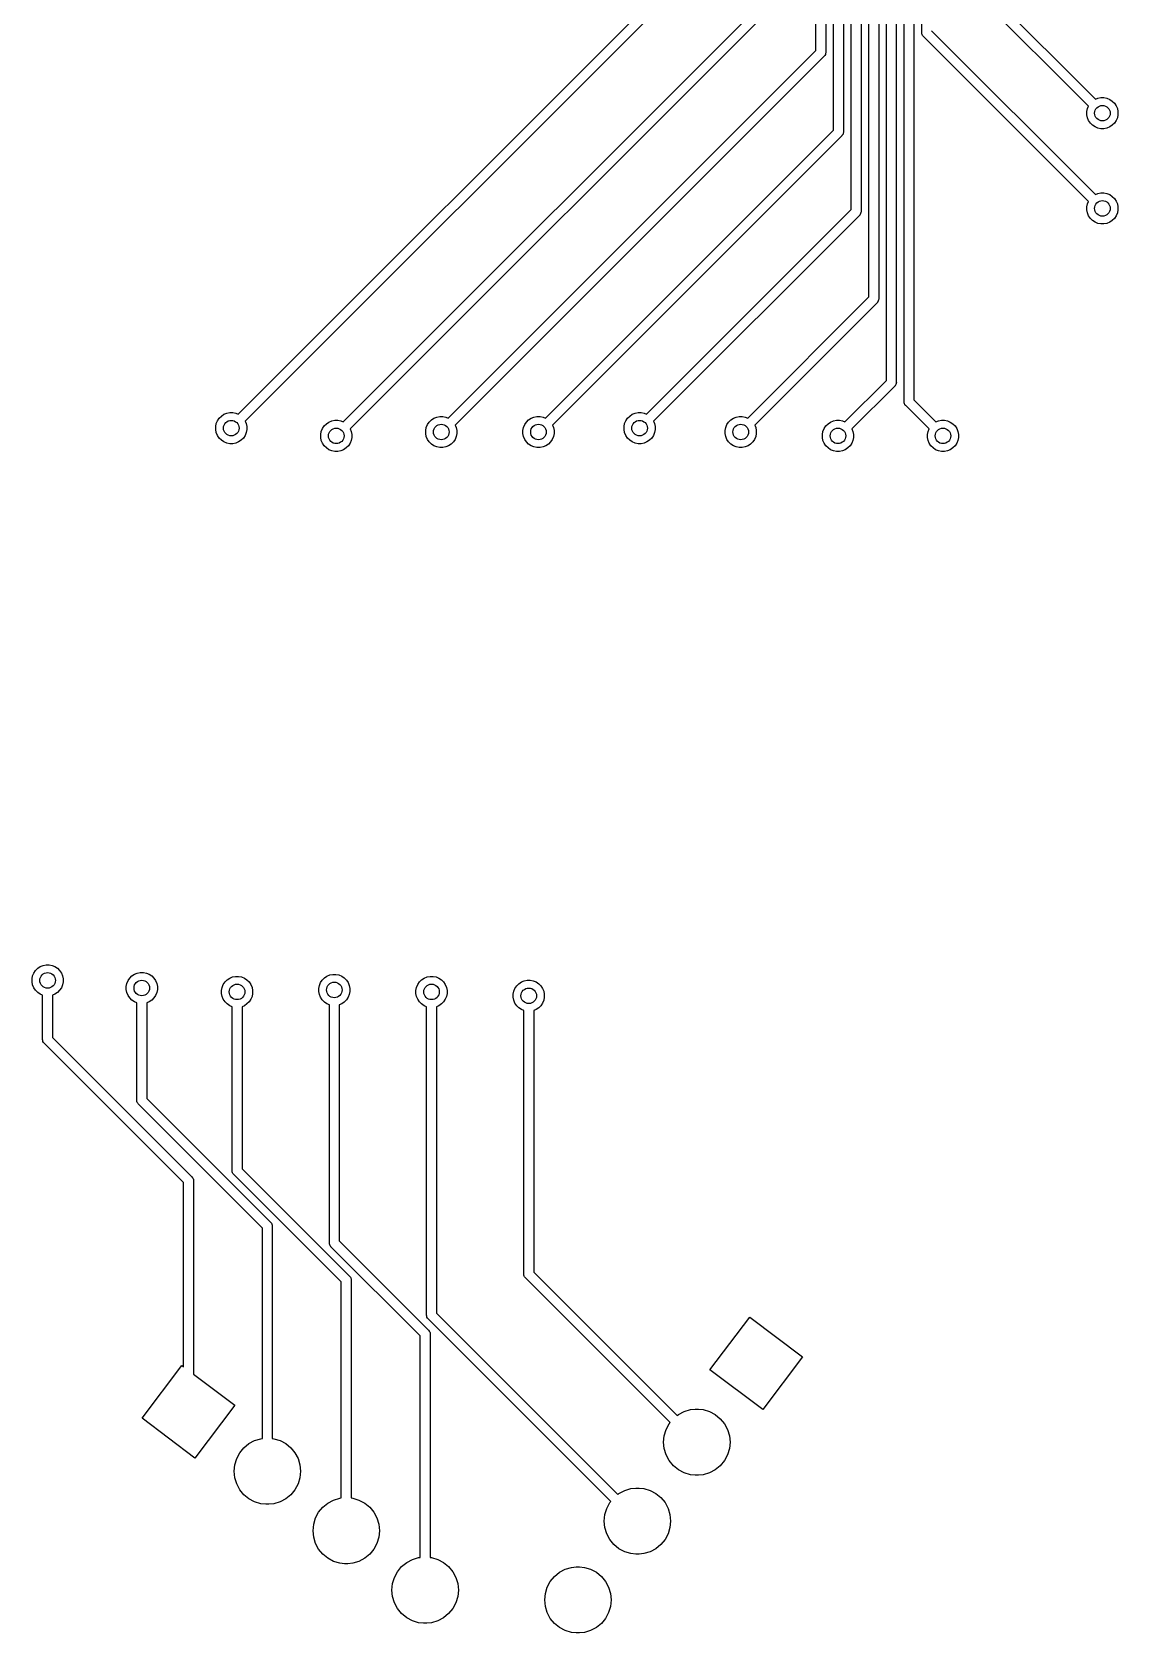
# Model space of a CAD drawing. Extents: x 0.3 to 11, y -13.3 to 4.6.
# Drawn here: x 3.922 to 5.021, y -5.853 to -4.232 of the extents above; entities that cross this region are included whole.
import ezdxf

# ---------------------------------------------------------------- set-up
doc = ezdxf.new("R2010")
doc.units = 0
doc.header["$MEASUREMENT"] = 0
doc.layers.add('BLACK', color=7, linetype='CONTINUOUS')

msp = doc.modelspace()

# ---------------------------------------------------------------- linework, layer by layer
at = {"layer": 'BLACK', "linetype": 'CONTINUOUS'}
for p, q in [((4.82225, -4.23212), (4.82225, -3.97054)), ((4.7865, -4.58438), (4.7865, -3.98534)), ((4.7965, -3.98379), (4.7965, -4.58621)), ((4.80437, -4.60598), (4.80437, -3.97794)), ((4.81437, -3.97638), (4.81437, -4.60415)), ((4.75075, -4.41147), (4.75075, -4.00015)), ((4.76075, -3.99859), (4.76075, -4.4133)), ((4.76862, -4.4999), (4.76862, -3.99275)), ((4.77862, -3.99119), (4.77862, -4.50172)), ((4.715, -4.25037), (4.715, -4.01523)), ((4.725, -4.0134), (4.725, -4.25219)), ((4.73288, -4.33092), (4.73288, -4.00782)), ((4.74288, -4.006), (4.74288, -4.33275)), ((4.13028, -4.61855), (4.67925, -4.06958)), ((4.68761, -4.07536), (4.13735, -4.62562)), ((4.23658, -4.62643), (4.69713, -4.16588)), ((4.99099, -4.30673), (4.84176, -4.15749)), ((4.85012, -4.15171), (4.99807, -4.29966)), ((4.70549, -4.17166), (4.24365, -4.6335)), ((4.83225, -4.23029), (4.99807, -4.39611)), ((4.82222, -4.23237), (4.82225, -4.23212)), ((4.82225, -4.23261), (4.82222, -4.23237)), ((4.82232, -4.23335), (4.82225, -4.23261)), ((4.82261, -4.23429), (4.82232, -4.23335)), ((4.82307, -4.23516), (4.82261, -4.23429)), ((4.82369, -4.23592), (4.82307, -4.23516)), ((4.82389, -4.23607), (4.82369, -4.23592)), ((4.99099, -4.40318), (4.82389, -4.23607)), ((4.34288, -4.62249), (4.715, -4.25037)), ((4.72336, -4.25615), (4.34995, -4.62956)), ((4.72355, -4.25599), (4.72336, -4.25615)), ((4.72418, -4.25523), (4.72355, -4.25599)), ((4.72464, -4.25436), (4.72418, -4.25523)), ((4.72493, -4.25342), (4.72464, -4.25436)), ((4.725, -4.25269), (4.72493, -4.25342)), ((4.725, -4.25219), (4.72502, -4.25244)), ((4.72502, -4.25244), (4.725, -4.25269)), ((4.725, -4.25269), (4.725, -4.25269)), ((4.98937, -4.31223), (4.98998, -4.30919)), ((4.98998, -4.30919), (4.99099, -4.30673)), ((4.99807, -4.29966), (5.00052, -4.29864)), ((5.00052, -4.29864), (5.00357, -4.29803)), ((5.00357, -4.29803), (5.00667, -4.29803)), ((5.00667, -4.29803), (5.00971, -4.29864)), ((5.00971, -4.29864), (5.01258, -4.29982)), ((5.01258, -4.29982), (5.01516, -4.30155)), ((5.01516, -4.30155), (5.01735, -4.30374)), ((5.01735, -4.30374), (5.01907, -4.30632)), ((5.01907, -4.30632), (5.02026, -4.30919)), ((5.02026, -4.30919), (5.02087, -4.31223)), ((4.98937, -4.31533), (4.98937, -4.31223)), ((4.98998, -4.31837), (4.98937, -4.31533)), ((4.99116, -4.32124), (4.98998, -4.31837)), ((4.99289, -4.32382), (4.99116, -4.32124)), ((4.99508, -4.32601), (4.99289, -4.32382)), ((4.99766, -4.32774), (4.99508, -4.32601)), ((5.00052, -4.32892), (4.99766, -4.32774)), ((5.01258, -4.32774), (5.00971, -4.32892)), ((5.01516, -4.32601), (5.01258, -4.32774)), ((5.01735, -4.32382), (5.01516, -4.32601)), ((5.01907, -4.32124), (5.01735, -4.32382)), ((5.02026, -4.31837), (5.01907, -4.32124)), ((5.02087, -4.31533), (5.02026, -4.31837)), ((5.02087, -4.31223), (5.02087, -4.31533)), ((4.4413, -4.62249), (4.73288, -4.33092)), ((4.74124, -4.3367), (4.44838, -4.62956)), ((4.74143, -4.33654), (4.74124, -4.3367)), ((4.74205, -4.33578), (4.74143, -4.33654)), ((4.74252, -4.33491), (4.74205, -4.33578)), ((4.7428, -4.33397), (4.74252, -4.33491)), ((4.74288, -4.33324), (4.7428, -4.33397)), ((4.74288, -4.33275), (4.7429, -4.33299)), ((4.7429, -4.33299), (4.74288, -4.33324)), ((4.74288, -4.33324), (4.74288, -4.33324)), ((5.00357, -4.32953), (5.00052, -4.32892)), ((5.00667, -4.32953), (5.00357, -4.32953)), ((5.00971, -4.32892), (5.00667, -4.32953)), ((4.98937, -4.40869), (4.98998, -4.40564)), ((4.98937, -4.41179), (4.98937, -4.40869)), ((4.98998, -4.40564), (4.99099, -4.40318)), ((4.99807, -4.39611), (5.00052, -4.39509)), ((5.00052, -4.39509), (5.00357, -4.39449)), ((5.00357, -4.39449), (5.00667, -4.39449)), ((5.00667, -4.39449), (5.00971, -4.39509)), ((5.00971, -4.39509), (5.01258, -4.39628)), ((5.01258, -4.39628), (5.01516, -4.398)), ((5.01516, -4.398), (5.01735, -4.4002)), ((5.01735, -4.4002), (5.01907, -4.40278)), ((5.01907, -4.40278), (5.02026, -4.40564)), ((5.02026, -4.40564), (5.02087, -4.40869)), ((5.02087, -4.40869), (5.02087, -4.41179)), ((4.54367, -4.61855), (4.75075, -4.41147)), ((4.75911, -4.41725), (4.55074, -4.62562)), ((4.7593, -4.41709), (4.75911, -4.41725)), ((4.75946, -4.4169), (4.7593, -4.41709)), ((4.75993, -4.41633), (4.75946, -4.4169)), ((4.76039, -4.41546), (4.75993, -4.41633)), ((4.76068, -4.41452), (4.76039, -4.41546)), ((4.76077, -4.41354), (4.76068, -4.41452)), ((4.76075, -4.4133), (4.76077, -4.41354)), ((4.98998, -4.41483), (4.98937, -4.41179)), ((4.99116, -4.4177), (4.98998, -4.41483)), ((4.99289, -4.42028), (4.99116, -4.4177)), ((4.99508, -4.42247), (4.99289, -4.42028)), ((4.99766, -4.42419), (4.99508, -4.42247)), ((5.00052, -4.42538), (4.99766, -4.42419)), ((5.00357, -4.42598), (5.00052, -4.42538)), ((5.00971, -4.42538), (5.00667, -4.42598)), ((5.01258, -4.42419), (5.00971, -4.42538)), ((5.01516, -4.42247), (5.01258, -4.42419)), ((5.01735, -4.42028), (5.01516, -4.42247)), ((5.01907, -4.4177), (5.01735, -4.42028)), ((5.02026, -4.41483), (5.01907, -4.4177)), ((5.02087, -4.41179), (5.02026, -4.41483)), ((5.00667, -4.42598), (5.00357, -4.42598)), ((4.64603, -4.62249), (4.76862, -4.4999)), ((4.77699, -4.50568), (4.6531, -4.62956)), ((4.77718, -4.50552), (4.77699, -4.50568)), ((4.77733, -4.50533), (4.77718, -4.50552)), ((4.7778, -4.50476), (4.77733, -4.50533)), ((4.77733, -4.50533), (4.77733, -4.50533)), ((4.77827, -4.50389), (4.7778, -4.50476)), ((4.77855, -4.50295), (4.77827, -4.50389)), ((4.77865, -4.50197), (4.77855, -4.50295)), ((4.77862, -4.50172), (4.77865, -4.50197)), ((4.74445, -4.62643), (4.7865, -4.58438)), ((4.79643, -4.58743), (4.79614, -4.58838)), ((4.79652, -4.58645), (4.79643, -4.58743)), ((4.7965, -4.58621), (4.79652, -4.58645)), ((4.79486, -4.59016), (4.75153, -4.6335)), ((4.79505, -4.59001), (4.79486, -4.59016)), ((4.79523, -4.58979), (4.79505, -4.59001)), ((4.79568, -4.58925), (4.79523, -4.58979)), ((4.79614, -4.58838), (4.79568, -4.58925)), ((4.11319, -4.62044), (4.11577, -4.61872)), ((4.11577, -4.61872), (4.11863, -4.61753)), ((4.11863, -4.61753), (4.12168, -4.61693)), ((4.12168, -4.61693), (4.12478, -4.61693)), ((4.12478, -4.61693), (4.12782, -4.61753)), ((4.12782, -4.61753), (4.13028, -4.61855)), ((4.52658, -4.62044), (4.52915, -4.61872)), ((4.52915, -4.61872), (4.53202, -4.61753)), ((4.53202, -4.61753), (4.53506, -4.61693)), ((4.53506, -4.61693), (4.53817, -4.61693)), ((4.53817, -4.61693), (4.54121, -4.61753)), ((4.54121, -4.61753), (4.54367, -4.61855)), ((4.80435, -4.60622), (4.80437, -4.60598)), ((4.80445, -4.6072), (4.80435, -4.60622)), ((4.80473, -4.60815), (4.80445, -4.6072)), ((4.80507, -4.60878), (4.80473, -4.60815)), ((4.8052, -4.60901), (4.80507, -4.60878)), ((4.80582, -4.60978), (4.8052, -4.60901)), ((4.80601, -4.60993), (4.80582, -4.60978)), ((4.82958, -4.6335), (4.80601, -4.60993)), ((4.81437, -4.60415), (4.83665, -4.62643)), ((4.10748, -4.63113), (4.10809, -4.62808)), ((4.10748, -4.63423), (4.10748, -4.63113)), ((4.10809, -4.63727), (4.10748, -4.63423)), ((4.10809, -4.62808), (4.10927, -4.62522)), ((4.10927, -4.62522), (4.111, -4.62264)), ((4.111, -4.62264), (4.11319, -4.62044)), ((4.13735, -4.62562), (4.13837, -4.62808)), ((4.13837, -4.62808), (4.13898, -4.63113)), ((4.13898, -4.63423), (4.13837, -4.63727)), ((4.13898, -4.63113), (4.13898, -4.63423)), ((4.21378, -4.639), (4.21438, -4.63596)), ((4.21438, -4.63596), (4.21557, -4.63309)), ((4.21557, -4.63309), (4.2173, -4.63051)), ((4.2173, -4.63051), (4.21949, -4.62832)), ((4.21949, -4.62832), (4.22207, -4.6266)), ((4.22207, -4.6266), (4.22493, -4.62541)), ((4.22493, -4.62541), (4.22798, -4.6248)), ((4.22798, -4.6248), (4.23108, -4.6248)), ((4.23108, -4.6248), (4.23412, -4.62541)), ((4.23412, -4.62541), (4.23658, -4.62643)), ((4.24365, -4.6335), (4.24467, -4.63596)), ((4.24467, -4.63596), (4.24528, -4.639)), ((4.32008, -4.63506), (4.32068, -4.63202)), ((4.32008, -4.63817), (4.32008, -4.63506)), ((4.32068, -4.63202), (4.32187, -4.62915)), ((4.32187, -4.62915), (4.32359, -4.62658)), ((4.32359, -4.62658), (4.32579, -4.62438)), ((4.32579, -4.62438), (4.32837, -4.62266)), ((4.32837, -4.62266), (4.33123, -4.62147)), ((4.33123, -4.62147), (4.33428, -4.62087)), ((4.33428, -4.62087), (4.33738, -4.62087)), ((4.33738, -4.62087), (4.34042, -4.62147)), ((4.34042, -4.62147), (4.34288, -4.62249)), ((4.34995, -4.62956), (4.35097, -4.63202)), ((4.35097, -4.63202), (4.35157, -4.63506)), ((4.35157, -4.63506), (4.35157, -4.63817)), ((4.4185, -4.63506), (4.41911, -4.63202)), ((4.4185, -4.63817), (4.4185, -4.63506)), ((4.41911, -4.63202), (4.4203, -4.62915)), ((4.4203, -4.62915), (4.42202, -4.62658)), ((4.42202, -4.62658), (4.42421, -4.62438)), ((4.42421, -4.62438), (4.42679, -4.62266)), ((4.42679, -4.62266), (4.42966, -4.62147)), ((4.42966, -4.62147), (4.4327, -4.62087)), ((4.4327, -4.62087), (4.4358, -4.62087)), ((4.4358, -4.62087), (4.43885, -4.62147)), ((4.43885, -4.62147), (4.4413, -4.62249)), ((4.44838, -4.62956), (4.44939, -4.63202)), ((4.44939, -4.63202), (4.45, -4.63506)), ((4.45, -4.63506), (4.45, -4.63817)), ((4.52087, -4.63113), (4.52147, -4.62808)), ((4.52087, -4.63423), (4.52087, -4.63113)), ((4.52147, -4.63727), (4.52087, -4.63423)), ((4.52147, -4.62808), (4.52266, -4.62522)), ((4.52266, -4.62522), (4.52438, -4.62264)), ((4.52438, -4.62264), (4.52658, -4.62044)), ((4.55074, -4.62562), (4.55176, -4.62808)), ((4.55176, -4.62808), (4.55236, -4.63113)), ((4.55236, -4.63423), (4.55176, -4.63727)), ((4.55236, -4.63113), (4.55236, -4.63423)), ((4.62323, -4.63506), (4.62383, -4.63202)), ((4.62323, -4.63817), (4.62323, -4.63506)), ((4.62383, -4.63202), (4.62502, -4.62915)), ((4.62502, -4.62915), (4.62674, -4.62658)), ((4.62674, -4.62658), (4.62894, -4.62438)), ((4.62894, -4.62438), (4.63152, -4.62266)), ((4.63152, -4.62266), (4.63438, -4.62147)), ((4.63438, -4.62147), (4.63743, -4.62087)), ((4.63743, -4.62087), (4.64053, -4.62087)), ((4.64053, -4.62087), (4.64357, -4.62147)), ((4.64357, -4.62147), (4.64603, -4.62249)), ((4.6531, -4.62956), (4.65412, -4.63202)), ((4.65412, -4.63202), (4.65472, -4.63506)), ((4.65472, -4.63506), (4.65472, -4.63817)), ((4.72165, -4.639), (4.72226, -4.63596)), ((4.72226, -4.63596), (4.72345, -4.63309)), ((4.72345, -4.63309), (4.72517, -4.63051)), ((4.72517, -4.63051), (4.72736, -4.62832)), ((4.72736, -4.62832), (4.72994, -4.6266)), ((4.72994, -4.6266), (4.73281, -4.62541)), ((4.73281, -4.62541), (4.73585, -4.6248)), ((4.73585, -4.6248), (4.73895, -4.6248)), ((4.73895, -4.6248), (4.742, -4.62541)), ((4.742, -4.62541), (4.74445, -4.62643)), ((4.75153, -4.6335), (4.75254, -4.63596)), ((4.75254, -4.63596), (4.75315, -4.639)), ((4.82795, -4.639), (4.82856, -4.63596)), ((4.82856, -4.63596), (4.82958, -4.6335)), ((4.83665, -4.62643), (4.83911, -4.62541)), ((4.83911, -4.62541), (4.84215, -4.6248)), ((4.84215, -4.6248), (4.84525, -4.6248)), ((4.84525, -4.6248), (4.84829, -4.62541)), ((4.84829, -4.62541), (4.85116, -4.6266)), ((4.85116, -4.6266), (4.85374, -4.62832)), ((4.85374, -4.62832), (4.85593, -4.63051)), ((4.85593, -4.63051), (4.85766, -4.63309)), ((4.85766, -4.63309), (4.85884, -4.63596)), ((4.85884, -4.63596), (4.85945, -4.639)), ((4.10927, -4.64014), (4.10809, -4.63727)), ((4.111, -4.64272), (4.10927, -4.64014)), ((4.11319, -4.64491), (4.111, -4.64272)), ((4.11577, -4.64663), (4.11319, -4.64491)), ((4.11863, -4.64782), (4.11577, -4.64663)), ((4.12168, -4.64843), (4.11863, -4.64782)), ((4.12478, -4.64843), (4.12168, -4.64843)), ((4.12782, -4.64782), (4.12478, -4.64843)), ((4.13069, -4.64663), (4.12782, -4.64782)), ((4.13327, -4.64491), (4.13069, -4.64663)), ((4.13546, -4.64272), (4.13327, -4.64491)), ((4.13718, -4.64014), (4.13546, -4.64272)), ((4.13837, -4.63727), (4.13718, -4.64014)), ((4.21378, -4.6421), (4.21378, -4.639)), ((4.21438, -4.64514), (4.21378, -4.6421)), ((4.21557, -4.64801), (4.21438, -4.64514)), ((4.2173, -4.65059), (4.21557, -4.64801)), ((4.21949, -4.65278), (4.2173, -4.65059)), ((4.24176, -4.65059), (4.23957, -4.65278)), ((4.24348, -4.64801), (4.24176, -4.65059)), ((4.24467, -4.64514), (4.24348, -4.64801)), ((4.24528, -4.6421), (4.24467, -4.64514)), ((4.24528, -4.639), (4.24528, -4.6421)), ((4.32068, -4.64121), (4.32008, -4.63817)), ((4.32187, -4.64407), (4.32068, -4.64121)), ((4.32359, -4.64665), (4.32187, -4.64407)), ((4.32579, -4.64885), (4.32359, -4.64665)), ((4.32837, -4.65057), (4.32579, -4.64885)), ((4.33123, -4.65176), (4.32837, -4.65057)), ((4.33428, -4.65236), (4.33123, -4.65176)), ((4.33738, -4.65236), (4.33428, -4.65236)), ((4.34042, -4.65176), (4.33738, -4.65236)), ((4.34329, -4.65057), (4.34042, -4.65176)), ((4.34587, -4.64885), (4.34329, -4.65057)), ((4.34806, -4.64665), (4.34587, -4.64885)), ((4.34978, -4.64407), (4.34806, -4.64665)), ((4.35097, -4.64121), (4.34978, -4.64407)), ((4.35157, -4.63817), (4.35097, -4.64121)), ((4.41911, -4.64121), (4.4185, -4.63817)), ((4.4203, -4.64407), (4.41911, -4.64121)), ((4.42202, -4.64665), (4.4203, -4.64407)), ((4.42421, -4.64885), (4.42202, -4.64665)), ((4.42679, -4.65057), (4.42421, -4.64885)), ((4.42966, -4.65176), (4.42679, -4.65057)), ((4.4327, -4.65236), (4.42966, -4.65176)), ((4.4358, -4.65236), (4.4327, -4.65236)), ((4.43885, -4.65176), (4.4358, -4.65236)), ((4.44171, -4.65057), (4.43885, -4.65176)), ((4.44429, -4.64885), (4.44171, -4.65057)), ((4.44648, -4.64665), (4.44429, -4.64885)), ((4.44821, -4.64407), (4.44648, -4.64665)), ((4.44939, -4.64121), (4.44821, -4.64407)), ((4.45, -4.63817), (4.44939, -4.64121)), ((4.52266, -4.64014), (4.52147, -4.63727)), ((4.52438, -4.64272), (4.52266, -4.64014)), ((4.52658, -4.64491), (4.52438, -4.64272)), ((4.52915, -4.64663), (4.52658, -4.64491)), ((4.53202, -4.64782), (4.52915, -4.64663)), ((4.53506, -4.64843), (4.53202, -4.64782)), ((4.53817, -4.64843), (4.53506, -4.64843)), ((4.54121, -4.64782), (4.53817, -4.64843)), ((4.54407, -4.64663), (4.54121, -4.64782)), ((4.54665, -4.64491), (4.54407, -4.64663)), ((4.54885, -4.64272), (4.54665, -4.64491)), ((4.55057, -4.64014), (4.54885, -4.64272)), ((4.55176, -4.63727), (4.55057, -4.64014)), ((4.62383, -4.64121), (4.62323, -4.63817)), ((4.62502, -4.64407), (4.62383, -4.64121)), ((4.62674, -4.64665), (4.62502, -4.64407)), ((4.62894, -4.64885), (4.62674, -4.64665)), ((4.63152, -4.65057), (4.62894, -4.64885)), ((4.63438, -4.65176), (4.63152, -4.65057)), ((4.63743, -4.65236), (4.63438, -4.65176)), ((4.64053, -4.65236), (4.63743, -4.65236)), ((4.64357, -4.65176), (4.64053, -4.65236)), ((4.64644, -4.65057), (4.64357, -4.65176)), ((4.64902, -4.64885), (4.64644, -4.65057)), ((4.65121, -4.64665), (4.64902, -4.64885)), ((4.65293, -4.64407), (4.65121, -4.64665)), ((4.65412, -4.64121), (4.65293, -4.64407)), ((4.65472, -4.63817), (4.65412, -4.64121)), ((4.72165, -4.6421), (4.72165, -4.639)), ((4.72226, -4.64514), (4.72165, -4.6421)), ((4.72345, -4.64801), (4.72226, -4.64514)), ((4.72517, -4.65059), (4.72345, -4.64801)), ((4.72736, -4.65278), (4.72517, -4.65059)), ((4.74963, -4.65059), (4.74744, -4.65278)), ((4.75136, -4.64801), (4.74963, -4.65059)), ((4.75254, -4.64514), (4.75136, -4.64801)), ((4.75315, -4.6421), (4.75254, -4.64514)), ((4.75315, -4.639), (4.75315, -4.6421)), ((4.82795, -4.6421), (4.82795, -4.639)), ((4.82856, -4.64514), (4.82795, -4.6421)), ((4.82975, -4.64801), (4.82856, -4.64514)), ((4.83147, -4.65059), (4.82975, -4.64801)), ((4.83366, -4.65278), (4.83147, -4.65059)), ((4.85593, -4.65059), (4.85374, -4.65278)), ((4.85766, -4.64801), (4.85593, -4.65059)), ((4.85884, -4.64514), (4.85766, -4.64801)), ((4.85945, -4.6421), (4.85884, -4.64514)), ((4.85945, -4.639), (4.85945, -4.6421)), ((4.22207, -4.65451), (4.21949, -4.65278)), ((4.22493, -4.65569), (4.22207, -4.65451)), ((4.22798, -4.6563), (4.22493, -4.65569)), ((4.23108, -4.6563), (4.22798, -4.6563)), ((4.23412, -4.65569), (4.23108, -4.6563)), ((4.23699, -4.65451), (4.23412, -4.65569)), ((4.23957, -4.65278), (4.23699, -4.65451)), ((4.72994, -4.65451), (4.72736, -4.65278)), ((4.73281, -4.65569), (4.72994, -4.65451)), ((4.73585, -4.6563), (4.73281, -4.65569)), ((4.73895, -4.6563), (4.73585, -4.6563)), ((4.742, -4.65569), (4.73895, -4.6563)), ((4.74486, -4.65451), (4.742, -4.65569)), ((4.74744, -4.65278), (4.74486, -4.65451)), ((4.83624, -4.65451), (4.83366, -4.65278)), ((4.83911, -4.65569), (4.83624, -4.65451)), ((4.84215, -4.6563), (4.83911, -4.65569)), ((4.84525, -4.6563), (4.84215, -4.6563)), ((4.84829, -4.65569), (4.84525, -4.6563)), ((4.85116, -4.65451), (4.84829, -4.65569)), ((4.85374, -4.65278), (4.85116, -4.65451)), ((3.92155, -5.19034), (3.92215, -5.1873)), ((3.92215, -5.1873), (3.92334, -5.18443)), ((3.92334, -5.18443), (3.92506, -5.18185)), ((3.92506, -5.18185), (3.92726, -5.17966)), ((3.92726, -5.17966), (3.92983, -5.17793)), ((3.92983, -5.17793), (3.9327, -5.17675)), ((3.9327, -5.17675), (3.93574, -5.17614)), ((3.93574, -5.17614), (3.93885, -5.17614)), ((3.93885, -5.17614), (3.94189, -5.17675)), ((3.94189, -5.17675), (3.94475, -5.17793)), ((3.94475, -5.17793), (3.94733, -5.17966)), ((3.94733, -5.17966), (3.94953, -5.18185)), ((3.94953, -5.18185), (3.95125, -5.18443)), ((3.95125, -5.18443), (3.95244, -5.1873)), ((3.95244, -5.1873), (3.95304, -5.19034)), ((4.02044, -5.18957), (4.02264, -5.18737)), ((4.02264, -5.18737), (4.02522, -5.18565)), ((4.02522, -5.18565), (4.02808, -5.18446)), ((4.02808, -5.18446), (4.03113, -5.18386)), ((4.03113, -5.18386), (4.03423, -5.18386)), ((4.03423, -5.18386), (4.03727, -5.18446)), ((4.03727, -5.18446), (4.04014, -5.18565)), ((4.04014, -5.18565), (4.04272, -5.18737)), ((4.04272, -5.18737), (4.04491, -5.18957)), ((4.2201, -5.18762), (4.22297, -5.18643)), ((4.22297, -5.18643), (4.22601, -5.18583)), ((4.22601, -5.18583), (4.22911, -5.18583)), ((4.22911, -5.18583), (4.23215, -5.18643)), ((4.23215, -5.18643), (4.23502, -5.18762)), ((3.92155, -5.19344), (3.92155, -5.19034)), ((3.92215, -5.19648), (3.92155, -5.19344)), ((3.92334, -5.19935), (3.92215, -5.19648)), ((3.92506, -5.20193), (3.92334, -5.19935)), ((3.92726, -5.20412), (3.92506, -5.20193)), ((3.94953, -5.20193), (3.94733, -5.20412)), ((3.95125, -5.19935), (3.94953, -5.20193)), ((3.95244, -5.19648), (3.95125, -5.19935)), ((3.95304, -5.19344), (3.95244, -5.19648)), ((3.95304, -5.19034), (3.95304, -5.19344)), ((4.01693, -5.19806), (4.01753, -5.19501)), ((4.01693, -5.20116), (4.01693, -5.19806)), ((4.01753, -5.2042), (4.01693, -5.20116)), ((4.01753, -5.19501), (4.01872, -5.19215)), ((4.01872, -5.19215), (4.02044, -5.18957)), ((4.04491, -5.18957), (4.04663, -5.19215)), ((4.04663, -5.19215), (4.04782, -5.19501)), ((4.04782, -5.19501), (4.04843, -5.19806)), ((4.04843, -5.20116), (4.04782, -5.2042)), ((4.04843, -5.19806), (4.04843, -5.20116)), ((4.11339, -5.20199), (4.11399, -5.19895)), ((4.11339, -5.20509), (4.11339, -5.20199)), ((4.11399, -5.19895), (4.11518, -5.19608)), ((4.11518, -5.19608), (4.1169, -5.1935)), ((4.1169, -5.1935), (4.1191, -5.19131)), ((4.1191, -5.19131), (4.12167, -5.18959)), ((4.12167, -5.18959), (4.12454, -5.1884)), ((4.12454, -5.1884), (4.12758, -5.1878)), ((4.12758, -5.1878), (4.13068, -5.1878)), ((4.13068, -5.1878), (4.13373, -5.1884)), ((4.13373, -5.1884), (4.13659, -5.18959)), ((4.13659, -5.18959), (4.13917, -5.19131)), ((4.13917, -5.19131), (4.14137, -5.1935)), ((4.14137, -5.1935), (4.14309, -5.19608)), ((4.14309, -5.19608), (4.14428, -5.19895)), ((4.14428, -5.19895), (4.14488, -5.20199)), ((4.14488, -5.20199), (4.14488, -5.20509)), ((4.21181, -5.20002), (4.21242, -5.19698)), ((4.21181, -5.20313), (4.21181, -5.20002)), ((4.21242, -5.20617), (4.21181, -5.20313)), ((4.21242, -5.19698), (4.2136, -5.19412)), ((4.2136, -5.19412), (4.21533, -5.19154)), ((4.21533, -5.19154), (4.21752, -5.18934)), ((4.21752, -5.18934), (4.2201, -5.18762)), ((4.23502, -5.18762), (4.2376, -5.18934)), ((4.2376, -5.18934), (4.23979, -5.19154)), ((4.23979, -5.19154), (4.24151, -5.19412)), ((4.24151, -5.19412), (4.2427, -5.19698)), ((4.2427, -5.19698), (4.24331, -5.20002)), ((4.24331, -5.20313), (4.2427, -5.20617)), ((4.24331, -5.20002), (4.24331, -5.20313)), ((4.31024, -5.20199), (4.31084, -5.19895)), ((4.31024, -5.20509), (4.31024, -5.20199)), ((4.31084, -5.19895), (4.31203, -5.19608)), ((4.31203, -5.19608), (4.31375, -5.1935)), ((4.31375, -5.1935), (4.31595, -5.19131)), ((4.31595, -5.19131), (4.31852, -5.18959)), ((4.31852, -5.18959), (4.32139, -5.1884)), ((4.32139, -5.1884), (4.32443, -5.1878)), ((4.32443, -5.1878), (4.32754, -5.1878)), ((4.32754, -5.1878), (4.33058, -5.1884)), ((4.33058, -5.1884), (4.33344, -5.18959)), ((4.33344, -5.18959), (4.33602, -5.19131)), ((4.33602, -5.19131), (4.33822, -5.1935)), ((4.33822, -5.1935), (4.33994, -5.19608)), ((4.33994, -5.19608), (4.34113, -5.19895)), ((4.34113, -5.19895), (4.34173, -5.20199)), ((4.34173, -5.20199), (4.34173, -5.20509)), ((4.40866, -5.20593), (4.40927, -5.20289)), ((4.40927, -5.20289), (4.41045, -5.20002)), ((4.41045, -5.20002), (4.41218, -5.19744)), ((4.41218, -5.19744), (4.41437, -5.19525)), ((4.41437, -5.19525), (4.41695, -5.19352)), ((4.41695, -5.19352), (4.41982, -5.19234)), ((4.41982, -5.19234), (4.42286, -5.19173)), ((4.42286, -5.19173), (4.42596, -5.19173)), ((4.42596, -5.19173), (4.429, -5.19234)), ((4.429, -5.19234), (4.43187, -5.19352)), ((4.43187, -5.19352), (4.43445, -5.19525)), ((4.43445, -5.19525), (4.43664, -5.19744)), ((4.43664, -5.19744), (4.43837, -5.20002)), ((4.43837, -5.20002), (4.43955, -5.20289)), ((4.43955, -5.20289), (4.44016, -5.20593)), ((3.92983, -5.20585), (3.92726, -5.20412)), ((3.93229, -5.20686), (3.92983, -5.20585)), ((3.93229, -5.25162), (3.93229, -5.20686)), ((3.94475, -5.20585), (3.94229, -5.20686)), ((3.94229, -5.20686), (3.94229, -5.24979)), ((3.94733, -5.20412), (3.94475, -5.20585)), ((4.01872, -5.20707), (4.01753, -5.2042)), ((4.02044, -5.20965), (4.01872, -5.20707)), ((4.02264, -5.21184), (4.02044, -5.20965)), ((4.02522, -5.21356), (4.02264, -5.21184)), ((4.02768, -5.21458), (4.02522, -5.21356)), ((4.02768, -5.31325), (4.02768, -5.21458)), ((4.04014, -5.21356), (4.03768, -5.21458)), ((4.03768, -5.21458), (4.03768, -5.31142)), ((4.04272, -5.21184), (4.04014, -5.21356)), ((4.04491, -5.20965), (4.04272, -5.21184)), ((4.04663, -5.20707), (4.04491, -5.20965)), ((4.04782, -5.2042), (4.04663, -5.20707)), ((4.11399, -5.20814), (4.11339, -5.20509)), ((4.11518, -5.211), (4.11399, -5.20814)), ((4.1169, -5.21358), (4.11518, -5.211)), ((4.1191, -5.21578), (4.1169, -5.21358)), ((4.12167, -5.2175), (4.1191, -5.21578)), ((4.12413, -5.21852), (4.12167, -5.2175)), ((4.12413, -5.38443), (4.12413, -5.21852)), ((4.13659, -5.2175), (4.13413, -5.21852)), ((4.13413, -5.21852), (4.13413, -5.3826)), ((4.13917, -5.21578), (4.13659, -5.2175)), ((4.14137, -5.21358), (4.13917, -5.21578)), ((4.14309, -5.211), (4.14137, -5.21358)), ((4.14428, -5.20814), (4.14309, -5.211)), ((4.14488, -5.20509), (4.14428, -5.20814)), ((4.2136, -5.20903), (4.21242, -5.20617)), ((4.21533, -5.21161), (4.2136, -5.20903)), ((4.21752, -5.21381), (4.21533, -5.21161)), ((4.2201, -5.21553), (4.21752, -5.21381)), ((4.22256, -5.21655), (4.2201, -5.21553)), ((4.22256, -5.45757), (4.22256, -5.21655)), ((4.23502, -5.21553), (4.23256, -5.21655)), ((4.23256, -5.21655), (4.23256, -5.45575)), ((4.2376, -5.21381), (4.23502, -5.21553)), ((4.23979, -5.21161), (4.2376, -5.21381)), ((4.24151, -5.20903), (4.23979, -5.21161)), ((4.2427, -5.20617), (4.24151, -5.20903)), ((4.31084, -5.20814), (4.31024, -5.20509)), ((4.31203, -5.211), (4.31084, -5.20814)), ((4.31375, -5.21358), (4.31203, -5.211)), ((4.31595, -5.21578), (4.31375, -5.21358)), ((4.31852, -5.2175), (4.31595, -5.21578)), ((4.32098, -5.21852), (4.31852, -5.2175)), ((4.32098, -5.53072), (4.32098, -5.21852)), ((4.33344, -5.2175), (4.33098, -5.21852)), ((4.33098, -5.21852), (4.33098, -5.5289)), ((4.33602, -5.21578), (4.33344, -5.2175)), ((4.33822, -5.21358), (4.33602, -5.21578)), ((4.33994, -5.211), (4.33822, -5.21358)), ((4.34113, -5.20814), (4.33994, -5.211)), ((4.34173, -5.20509), (4.34113, -5.20814)), ((4.40866, -5.20903), (4.40866, -5.20593)), ((4.40927, -5.21207), (4.40866, -5.20903)), ((4.41045, -5.21494), (4.40927, -5.21207)), ((4.41218, -5.21752), (4.41045, -5.21494)), ((4.41437, -5.21971), (4.41218, -5.21752)), ((4.41695, -5.22144), (4.41437, -5.21971)), ((4.43445, -5.21971), (4.43187, -5.22144)), ((4.43664, -5.21752), (4.43445, -5.21971)), ((4.43837, -5.21494), (4.43664, -5.21752)), ((4.43955, -5.21207), (4.43837, -5.21494)), ((4.44016, -5.20903), (4.43955, -5.21207)), ((4.44016, -5.20593), (4.44016, -5.20903)), ((4.41941, -5.22245), (4.41695, -5.22144)), ((4.41941, -5.4891), (4.41941, -5.22245)), ((4.43187, -5.22144), (4.42941, -5.22245)), ((4.42941, -5.22245), (4.42941, -5.48728)), ((3.93227, -5.25186), (3.93229, -5.25162)), ((3.93237, -5.25284), (3.93227, -5.25186)), ((3.94229, -5.24979), (4.08328, -5.39078)), ((3.93265, -5.25378), (3.93237, -5.25284)), ((3.93312, -5.25465), (3.93265, -5.25378)), ((3.93374, -5.25541), (3.93312, -5.25465)), ((3.93312, -5.25465), (3.93312, -5.25465)), ((3.93393, -5.25557), (3.93374, -5.25541)), ((4.07492, -5.39656), (3.93393, -5.25557)), ((4.02765, -5.3135), (4.02768, -5.31325)), ((4.02775, -5.31448), (4.02765, -5.3135)), ((4.02804, -5.31542), (4.02775, -5.31448)), ((4.0285, -5.31629), (4.02804, -5.31542)), ((4.02804, -5.31542), (4.02804, -5.31542)), ((4.02912, -5.31705), (4.0285, -5.31629)), ((4.02932, -5.3172), (4.02912, -5.31705)), ((4.03768, -5.31142), (4.16315, -5.43689)), ((4.15478, -5.44267), (4.02932, -5.3172)), ((4.07492, -5.58307), (4.07492, -5.39656)), ((4.08328, -5.39078), (4.08347, -5.39094)), ((4.08347, -5.39094), (4.0841, -5.3917)), ((4.0841, -5.3917), (4.08456, -5.39257)), ((4.08456, -5.39257), (4.08485, -5.39351)), ((4.08485, -5.39351), (4.08495, -5.39449)), ((4.08495, -5.39449), (4.08492, -5.39473)), ((4.08492, -5.39473), (4.08492, -5.59061)), ((4.12411, -5.38467), (4.12413, -5.38443)), ((4.12421, -5.38565), (4.12411, -5.38467)), ((4.12449, -5.3866), (4.12421, -5.38565)), ((4.12496, -5.38746), (4.12449, -5.3866)), ((4.12449, -5.3866), (4.12449, -5.3866)), ((4.12558, -5.38823), (4.12496, -5.38746)), ((4.12577, -5.38838), (4.12558, -5.38823)), ((4.23465, -5.49726), (4.12577, -5.38838)), ((4.13413, -5.3826), (4.24301, -5.49148)), ((4.15478, -5.64135), (4.15478, -5.44267)), ((4.16315, -5.43689), (4.16334, -5.43705)), ((4.16334, -5.43705), (4.16396, -5.43781)), ((4.16396, -5.43781), (4.16443, -5.43868)), ((4.16443, -5.43868), (4.16471, -5.43962)), ((4.16471, -5.43962), (4.16481, -5.4406)), ((4.16481, -5.4406), (4.16478, -5.44085)), ((4.16478, -5.44085), (4.16478, -5.65579)), ((4.22253, -5.45782), (4.22256, -5.45757)), ((4.22263, -5.4588), (4.22253, -5.45782)), ((4.22292, -5.45974), (4.22263, -5.4588)), ((4.22338, -5.46061), (4.22292, -5.45974)), ((4.22292, -5.45974), (4.22292, -5.45974)), ((4.22401, -5.46137), (4.22338, -5.46061)), ((4.2242, -5.46153), (4.22401, -5.46137)), ((4.31451, -5.55184), (4.2242, -5.46153)), ((4.23256, -5.45575), (4.32287, -5.54606)), ((4.24301, -5.49148), (4.2432, -5.49164)), ((4.2432, -5.49164), (4.24361, -5.49214)), ((4.24361, -5.49214), (4.24383, -5.4924)), ((4.24383, -5.4924), (4.24429, -5.49327)), ((4.24429, -5.49327), (4.24458, -5.49421)), ((4.24458, -5.49421), (4.24467, -5.49519)), ((4.24467, -5.49519), (4.24465, -5.49543)), ((4.41939, -5.48935), (4.41941, -5.4891)), ((4.41948, -5.49033), (4.41939, -5.48935)), ((4.41977, -5.49127), (4.41948, -5.49033)), ((4.42023, -5.49214), (4.41977, -5.49127)), ((4.42086, -5.4929), (4.42023, -5.49214)), ((4.42023, -5.49214), (4.42023, -5.49214)), ((4.42105, -5.49306), (4.42086, -5.4929)), ((4.56759, -5.6396), (4.42105, -5.49306)), ((4.42941, -5.48728), (4.57466, -5.63252)), ((4.23465, -5.70153), (4.23465, -5.49726)), ((4.24465, -5.49543), (4.24465, -5.71597)), ((4.32096, -5.53097), (4.32098, -5.53072)), ((4.32106, -5.53195), (4.32096, -5.53097)), ((4.32134, -5.53289), (4.32106, -5.53195)), ((4.32181, -5.53376), (4.32134, -5.53289)), ((4.32194, -5.53392), (4.32181, -5.53376)), ((4.32243, -5.53452), (4.32194, -5.53392)), ((4.32262, -5.53468), (4.32243, -5.53452)), ((4.5074, -5.71946), (4.32262, -5.53468)), ((4.33098, -5.5289), (4.51448, -5.71239)), ((4.60787, -5.58621), (4.64815, -5.53276)), ((4.64815, -5.53276), (4.7016, -5.57304)), ((4.31451, -5.76171), (4.31451, -5.55184)), ((4.32287, -5.54606), (4.32306, -5.54622)), ((4.32306, -5.54622), (4.32369, -5.54698)), ((4.32369, -5.54698), (4.32415, -5.54785)), ((4.32415, -5.54785), (4.32444, -5.54879)), ((4.32444, -5.54879), (4.32451, -5.54952)), ((4.32451, -5.54952), (4.32454, -5.54977)), ((4.32454, -5.54977), (4.32451, -5.55002)), ((4.32451, -5.55002), (4.32451, -5.77615)), ((4.7016, -5.57304), (4.66132, -5.62649)), ((4.03306, -5.63533), (4.07333, -5.58187)), ((4.07333, -5.58187), (4.07492, -5.58307)), ((4.08492, -5.59061), (4.12679, -5.62215)), ((4.66132, -5.62649), (4.60787, -5.58621)), ((4.12679, -5.62215), (4.08651, -5.67561)), ((4.08651, -5.67561), (4.03306, -5.63533)), ((4.56348, -5.64662), (4.56659, -5.64081)), ((4.56659, -5.64081), (4.56759, -5.6396)), ((4.57466, -5.63252), (4.57587, -5.63153)), ((4.57587, -5.63153), (4.58168, -5.62842)), ((4.58168, -5.62842), (4.58799, -5.62651)), ((4.58799, -5.62651), (4.59291, -5.62602)), ((4.59291, -5.62602), (4.59619, -5.62602)), ((4.59619, -5.62602), (4.60111, -5.62651)), ((4.60111, -5.62651), (4.60742, -5.62842)), ((4.60742, -5.62842), (4.61323, -5.63153)), ((4.61323, -5.63153), (4.61833, -5.63571)), ((4.61833, -5.63571), (4.62251, -5.64081)), ((4.62251, -5.64081), (4.62562, -5.64662)), ((4.14692, -5.65785), (4.15322, -5.65594)), ((4.15322, -5.65594), (4.15478, -5.65579)), ((4.15478, -5.65579), (4.15478, -5.64135)), ((4.15478, -5.64135), (4.15478, -5.64135)), ((4.16478, -5.65579), (4.16634, -5.65594)), ((4.16634, -5.65594), (4.17265, -5.65785)), ((4.56092, -5.65949), (4.56157, -5.65293)), ((4.56157, -5.65293), (4.56348, -5.64662)), ((4.62562, -5.64662), (4.62753, -5.65293)), ((4.62753, -5.65293), (4.62818, -5.65949)), ((4.12872, -5.67605), (4.13183, -5.67024)), ((4.13183, -5.67024), (4.13601, -5.66514)), ((4.13601, -5.66514), (4.1411, -5.66096)), ((4.1411, -5.66096), (4.14692, -5.65785)), ((4.17265, -5.65785), (4.17847, -5.66096)), ((4.17847, -5.66096), (4.18356, -5.66514)), ((4.18356, -5.66514), (4.18774, -5.67024)), ((4.18774, -5.67024), (4.19085, -5.67605)), ((4.56157, -5.66605), (4.56092, -5.65949)), ((4.56348, -5.67236), (4.56157, -5.66605)), ((4.56659, -5.67817), (4.56348, -5.67236)), ((4.62562, -5.67236), (4.62251, -5.67817)), ((4.62753, -5.66605), (4.62562, -5.67236)), ((4.62818, -5.65949), (4.62753, -5.66605)), ((4.12616, -5.68892), (4.1268, -5.68236)), ((4.1268, -5.69548), (4.12616, -5.68892)), ((4.1268, -5.68236), (4.12872, -5.67605)), ((4.19085, -5.67605), (4.19277, -5.68236)), ((4.19277, -5.68236), (4.19341, -5.68892)), ((4.19341, -5.68892), (4.19277, -5.69548)), ((4.57077, -5.68327), (4.56659, -5.67817)), ((4.57587, -5.68745), (4.57077, -5.68327)), ((4.58168, -5.69056), (4.57587, -5.68745)), ((4.61323, -5.68745), (4.60742, -5.69056)), ((4.61833, -5.68327), (4.61323, -5.68745)), ((4.62251, -5.67817), (4.61833, -5.68327)), ((4.12872, -5.70179), (4.1268, -5.69548)), ((4.13183, -5.7076), (4.12872, -5.70179)), ((4.19085, -5.70179), (4.18774, -5.7076)), ((4.19277, -5.69548), (4.19085, -5.70179)), ((4.23465, -5.71597), (4.23465, -5.70153)), ((4.23465, -5.70153), (4.23465, -5.70153)), ((4.52781, -5.70637), (4.53273, -5.70589)), ((4.53273, -5.70589), (4.53601, -5.70589)), ((4.53601, -5.70589), (4.54093, -5.70637)), ((4.58799, -5.69247), (4.58168, -5.69056)), ((4.59291, -5.69295), (4.58799, -5.69247)), ((4.59619, -5.69295), (4.59291, -5.69295)), ((4.60111, -5.69247), (4.59619, -5.69295)), ((4.60742, -5.69056), (4.60111, -5.69247)), ((4.13601, -5.7127), (4.13183, -5.7076)), ((4.1411, -5.71688), (4.13601, -5.7127)), ((4.14692, -5.71999), (4.1411, -5.71688)), ((4.15322, -5.7219), (4.14692, -5.71999)), ((4.15814, -5.72239), (4.15322, -5.7219)), ((4.16634, -5.7219), (4.16143, -5.72239)), ((4.17265, -5.71999), (4.16634, -5.7219)), ((4.17847, -5.71688), (4.17265, -5.71999)), ((4.18356, -5.7127), (4.17847, -5.71688)), ((4.18774, -5.7076), (4.18356, -5.7127)), ((4.21587, -5.72533), (4.22097, -5.72114)), ((4.22097, -5.72114), (4.22678, -5.71804)), ((4.22678, -5.71804), (4.23309, -5.71612)), ((4.23309, -5.71612), (4.23465, -5.71597)), ((4.24465, -5.71597), (4.24621, -5.71612)), ((4.24621, -5.71612), (4.25252, -5.71804)), ((4.25252, -5.71804), (4.25833, -5.72114)), ((4.25833, -5.72114), (4.26343, -5.72533)), ((4.5033, -5.72648), (4.50641, -5.72067)), ((4.50641, -5.72067), (4.5074, -5.71946)), ((4.51448, -5.71239), (4.51569, -5.71139)), ((4.51569, -5.71139), (4.5215, -5.70829)), ((4.5215, -5.70829), (4.52781, -5.70637)), ((4.54093, -5.70637), (4.54724, -5.70829)), ((4.54724, -5.70829), (4.55305, -5.71139)), ((4.55305, -5.71139), (4.55815, -5.71558)), ((4.55815, -5.71558), (4.56233, -5.72067)), ((4.56233, -5.72067), (4.56544, -5.72648)), ((4.16143, -5.72239), (4.15814, -5.72239)), ((4.20667, -5.74254), (4.20858, -5.73623)), ((4.20858, -5.73623), (4.21169, -5.73042)), ((4.21169, -5.73042), (4.21587, -5.72533)), ((4.26343, -5.72533), (4.26761, -5.73042)), ((4.26761, -5.73042), (4.27072, -5.73623)), ((4.27072, -5.73623), (4.27263, -5.74254)), ((4.50074, -5.73935), (4.50139, -5.73279)), ((4.50139, -5.73279), (4.5033, -5.72648)), ((4.56544, -5.72648), (4.56735, -5.73279)), ((4.56735, -5.73279), (4.568, -5.73935)), ((4.20602, -5.7491), (4.20667, -5.74254)), ((4.20667, -5.75566), (4.20602, -5.7491)), ((4.27263, -5.74254), (4.27327, -5.7491)), ((4.27327, -5.7491), (4.27263, -5.75566)), ((4.50139, -5.74591), (4.50074, -5.73935)), ((4.5033, -5.75222), (4.50139, -5.74591)), ((4.50641, -5.75803), (4.5033, -5.75222)), ((4.56544, -5.75222), (4.56233, -5.75803)), ((4.56735, -5.74591), (4.56544, -5.75222)), ((4.568, -5.73935), (4.56735, -5.74591)), ((4.20858, -5.76197), (4.20667, -5.75566)), ((4.21169, -5.76778), (4.20858, -5.76197)), ((4.21587, -5.77288), (4.21169, -5.76778)), ((4.26761, -5.76778), (4.26343, -5.77288)), ((4.27072, -5.76197), (4.26761, -5.76778)), ((4.27263, -5.75566), (4.27072, -5.76197)), ((4.31451, -5.77615), (4.31451, -5.76171)), ((4.31451, -5.76171), (4.31451, -5.76171)), ((4.51059, -5.76313), (4.50641, -5.75803)), ((4.51569, -5.76731), (4.51059, -5.76313)), ((4.5215, -5.77042), (4.51569, -5.76731)), ((4.52781, -5.77233), (4.5215, -5.77042)), ((4.54724, -5.77042), (4.54093, -5.77233)), ((4.55305, -5.76731), (4.54724, -5.77042)), ((4.55815, -5.76313), (4.55305, -5.76731)), ((4.56233, -5.75803), (4.55815, -5.76313)), ((4.22097, -5.77706), (4.21587, -5.77288)), ((4.22678, -5.78017), (4.22097, -5.77706)), ((4.23309, -5.78208), (4.22678, -5.78017)), ((4.238, -5.78257), (4.23309, -5.78208)), ((4.24129, -5.78257), (4.238, -5.78257)), ((4.24621, -5.78208), (4.24129, -5.78257)), ((4.25252, -5.78017), (4.24621, -5.78208)), ((4.25833, -5.77706), (4.25252, -5.78017)), ((4.26343, -5.77288), (4.25833, -5.77706)), ((4.29155, -5.7906), (4.29573, -5.78551)), ((4.29573, -5.78551), (4.30083, -5.78133)), ((4.30083, -5.78133), (4.30664, -5.77822)), ((4.30664, -5.77822), (4.31295, -5.7763)), ((4.31295, -5.7763), (4.31451, -5.77615)), ((4.32451, -5.77615), (4.32607, -5.7763)), ((4.32607, -5.7763), (4.33238, -5.77822)), ((4.33238, -5.77822), (4.33819, -5.78133)), ((4.33819, -5.78133), (4.34329, -5.78551)), ((4.34329, -5.78551), (4.34747, -5.7906)), ((4.46132, -5.78815), (4.46763, -5.78624)), ((4.46763, -5.78624), (4.47254, -5.78575)), ((4.47254, -5.78575), (4.47583, -5.78575)), ((4.47583, -5.78575), (4.48075, -5.78624)), ((4.48075, -5.78624), (4.48706, -5.78815)), ((4.53273, -5.77282), (4.52781, -5.77233)), ((4.53601, -5.77282), (4.53273, -5.77282)), ((4.54093, -5.77233), (4.53601, -5.77282)), ((4.28589, -5.80928), (4.28653, -5.80272)), ((4.28653, -5.80272), (4.28845, -5.79642)), ((4.28845, -5.79642), (4.29155, -5.7906)), ((4.34747, -5.7906), (4.35058, -5.79642)), ((4.35058, -5.79642), (4.35249, -5.80272)), ((4.35249, -5.80272), (4.35314, -5.80928)), ((4.44312, -5.80635), (4.44623, -5.80053)), ((4.44623, -5.80053), (4.45041, -5.79544)), ((4.45041, -5.79544), (4.45551, -5.79126)), ((4.45551, -5.79126), (4.46132, -5.78815)), ((4.48706, -5.78815), (4.49287, -5.79126)), ((4.49287, -5.79126), (4.49797, -5.79544)), ((4.49797, -5.79544), (4.50215, -5.80053)), ((4.50215, -5.80053), (4.50525, -5.80635)), ((4.28653, -5.81584), (4.28589, -5.80928)), ((4.28845, -5.82215), (4.28653, -5.81584)), ((4.35249, -5.81584), (4.35058, -5.82215)), ((4.35314, -5.80928), (4.35249, -5.81584)), ((4.44056, -5.81922), (4.44121, -5.81266)), ((4.44121, -5.82578), (4.44056, -5.81922)), ((4.44121, -5.81266), (4.44312, -5.80635)), ((4.50525, -5.80635), (4.50717, -5.81266)), ((4.50717, -5.81266), (4.50781, -5.81922)), ((4.50781, -5.81922), (4.50717, -5.82578)), ((4.29155, -5.82797), (4.28845, -5.82215)), ((4.29573, -5.83306), (4.29155, -5.82797)), ((4.30083, -5.83724), (4.29573, -5.83306)), ((4.34329, -5.83306), (4.33819, -5.83724)), ((4.34747, -5.82797), (4.34329, -5.83306)), ((4.35058, -5.82215), (4.34747, -5.82797)), ((4.44312, -5.83208), (4.44121, -5.82578)), ((4.44623, -5.8379), (4.44312, -5.83208)), ((4.50525, -5.83208), (4.50215, -5.8379)), ((4.50717, -5.82578), (4.50525, -5.83208)), ((4.30664, -5.84035), (4.30083, -5.83724)), ((4.31295, -5.84226), (4.30664, -5.84035)), ((4.31787, -5.84275), (4.31295, -5.84226)), ((4.32116, -5.84275), (4.31787, -5.84275)), ((4.32607, -5.84226), (4.32116, -5.84275)), ((4.33238, -5.84035), (4.32607, -5.84226)), ((4.33819, -5.83724), (4.33238, -5.84035)), ((4.45041, -5.84299), (4.44623, -5.8379)), ((4.45551, -5.84718), (4.45041, -5.84299)), ((4.46132, -5.85028), (4.45551, -5.84718)), ((4.46763, -5.8522), (4.46132, -5.85028)), ((4.48706, -5.85028), (4.48075, -5.8522)), ((4.49287, -5.84718), (4.48706, -5.85028)), ((4.49797, -5.84299), (4.49287, -5.84718)), ((4.50215, -5.8379), (4.49797, -5.84299)), ((4.47254, -5.85268), (4.46763, -5.8522)), ((4.47583, -5.85268), (4.47254, -5.85268)), ((4.48075, -5.8522), (4.47583, -5.85268))]:
    msp.add_line(p, q, dxfattribs=at)
at = {"layer": 'BLACK'}
for centre in [(5.00512, -4.31378), (5.00512, -4.41024), (4.12323, -4.63268), (4.22953, -4.64055), (4.33583, -4.63661), (4.43425, -4.63661), (4.53661, -4.63268), (4.63898, -4.63661), (4.7374, -4.64055), (4.8437, -4.64055), (3.93729, -5.19189), (4.03268, -5.19961), (4.12913, -5.20354), (4.22756, -5.20157), (4.32598, -5.20354), (4.42441, -5.20748)]:
    msp.add_circle(centre, 0.00787, dxfattribs=at)

doc.saveas('drawing.dxf')
